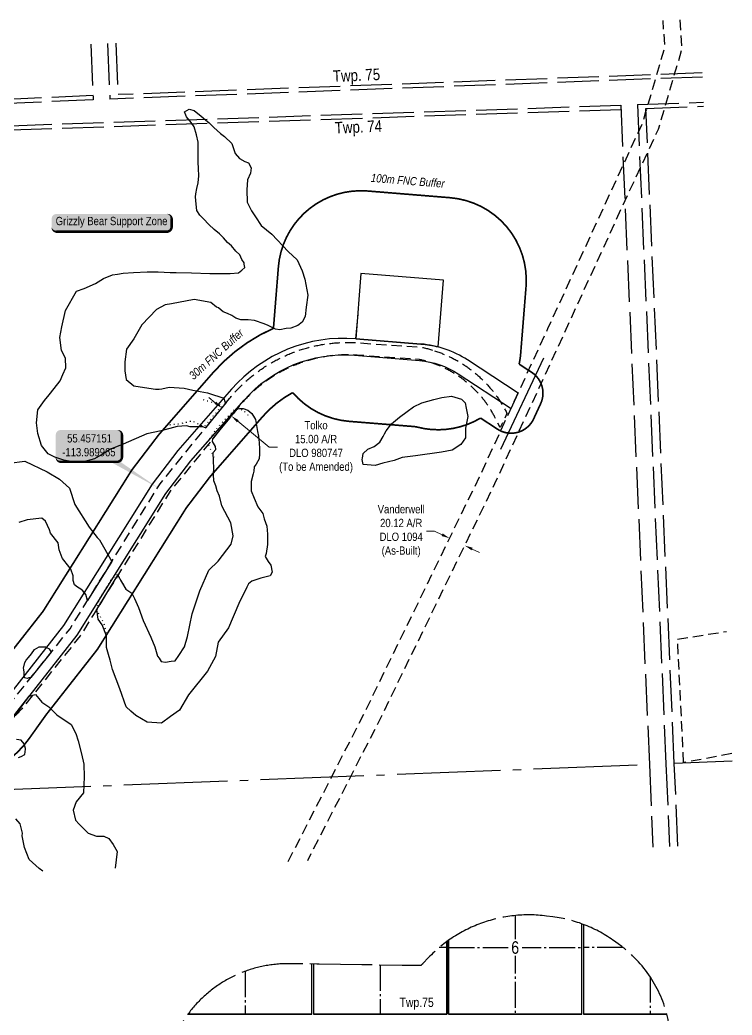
# Model space of a CAD drawing. Extents: x 687013 to 691013, y 6148394 to 6152111.
# Drawn here: x 690153 to 691013, y 6149149 to 6150350 of the extents above; entities that cross this region are included whole.
import ezdxf
from ezdxf.enums import TextEntityAlignment as Align

# ---------------------------------------------------------------- set-up
doc = ezdxf.new("R2010")
doc.units = 0
doc.header["$LTSCALE"] = 5
doc.header["$PDSIZE"] = 0.5
for name, pattern in [('foc-ACCESSROAD', [3.75, 2.5, -1.25]), ('foc-BUFFER', [16.75, 15, -1.75]), ('foc-QUARTERLINE', [33, 25, -3, 2, -3]), ('foc-TIELINE', [1.875, 1.25, -0.625]), ('foc-TOPO', [1, 0.2, -0.8]), ('foc-UNSURVEYED', [12.5, 10, -2.5])]:
    doc.linetypes.add(name, pattern=pattern)
doc.layers.get('Defpoints').update_dxf_attribs({"color": 9})
for name, color, linetype in [('AS-ROADS', 254, 'Continuous'), ('AS-WILDLIFE-BLOCK', 131, 'Continuous'), ('AUX-BUFFER', 7, 'foc-BUFFER'), ('D-TXT', 6, 'Continuous'), ('DETAIL-T', 7, 'Continuous'), ('F-AR', 190, 'foc-ACCESSROAD'), ('F-WS', 190, 'foc-ACCESSROAD'), ('L-QSEC', 8, 'foc-QUARTERLINE'), ('L-SEC', 7, 'Continuous'), ('L-SECQ', 8, 'foc-QUARTERLINE'), ('L-USEC', 7, 'foc-UNSURVEYED'), ('P-BUFFER-CIOOC', 50, 'foc-TIELINE'), ('P-PROPOSED', 10, 'Continuous'), ('P-TEMP_WORKSPACE', 46, 'Continuous'), ('Quarters', 8, 'Continuous'), ('S-7', 6, 'Continuous'), ('T-LOW-AREA', 48, 'foc-TOPO'), ('WETLAND', 143, 'Continuous')]:
    doc.layers.add(name, color=color, linetype=linetype)
doc.layers.add('F-AR-T', color=190, linetype='Continuous', lineweight=9)
doc.styles.add('100L', font='', dxfattribs={"height": 11})
doc.styles.add('120', font='', dxfattribs={"height": 13})
doc.styles.add('80', font='', dxfattribs={"height": 10})
doc.styles.add('80CG', font='', dxfattribs={"height": 10})
doc.styles.add('80L', font='', dxfattribs={"height": 10})
doc.styles.get('100L').set_extended_font_data('Arial Narrow')
doc.styles.get('120').set_extended_font_data('Arial Narrow')
doc.styles.get('80').set_extended_font_data('Arial Narrow')
doc.styles.get('80CG').set_extended_font_data('Arial Narrow')
doc.styles.get('80L').set_extended_font_data('Arial Narrow')
doc.dimstyles.new('Compass 5 000', dxfattribs={"dimscale": 5, "dimtxt": 9, "dimasz": 2, "dimexe": 0.2, "dimexo": 0.0625, "dimgap": 0.5, "dimtad": 0, "dimtih": 1, "dimtoh": 1, "dimzin": 0, "dimdsep": 46, "dimtxsty": '80CG', "dimcen": 0.1, "dimse1": 1, "dimse2": 1, "dimclrd": 256, "dimclrt": 256, "dimaunit": 1, "dimadec": 4, "dimazin": 0, "dimtfac": 0.06, "dimtofl": 0, "dimtmove": 0, "dimatfit": 1, "dimfxl": 0.2, "dimtolj": 1, "dimtzin": 0, "dimlwd": -1, "dimarcsym": 0})

# ---------------------------------------------------------------- blocks, each defined once
blk = doc.blocks.new('*D388')
at = {"layer": 'Defpoints', "color": 0, "transparency": 16777216}
for p in [(690670.5, 6149722.1), (690671.4, 6149724.2), (690688.6, 6149713.5)]:
    blk.add_point(p, dxfattribs=at)
at = {"layer": 'F-AR-T', "color": 255, "transparency": 16777216}
for p, q in [((690653.4, 6149732.8), (690643.4, 6149732.8)), ((690662.4, 6149728.5), (690653.4, 6149732.8)), ((690698.6, 6149711.2), (690707.6, 6149706.9))]:
    blk.add_line(p, q, dxfattribs=at)
for points in [[(690663.1, 6149730), (690661.7, 6149726.9), (690671.4, 6149724.2)], [(690699.3, 6149712.7), (690697.9, 6149709.7), (690689.6, 6149715.5)]]:
    blk.add_solid(points, dxfattribs=at)
at = {"layer": 'F-AR-T', "color": 255, "transparency": 16777216, "insert": (690613, 6149732.8), "char_height": 10, "attachment_point": 5, "style": '80CG'}
blk.add_mtext('\\A1;Vanderwell\\P20.12 A/R\\PDLO 1094\\P(As-Built)', dxfattribs=at)
blk = doc.blocks.new('*U456')
h = blk.add_hatch(color=255)
edge = h.paths.add_edge_path()
edge.add_line((-66.5, -11.5), (66.5, -11.5))
edge.add_arc((66.5, -5.5), 6, 270, 360)
edge.add_line((72.5, -5.5), (72.5, 4))
edge.add_arc((66.5, 4), 6, 0, 90)
edge.add_line((66.5, 10), (-66.5, 10))
edge.add_arc((-66.5, 4), 6, 90, 180)
edge.add_line((-72.5, 4), (-72.5, -5.5))
edge.add_arc((-66.5, -5.5), 6, 180, 270)
at = {"color": 131, "flags": 128}
blk.add_lwpolyline([(-66.5, -11.5, 3, 3, 0), (66.5, -11.5, 3, 3, 0.414214), (72.5, -5.5, 3, 3, 0), (72.5, 4, 3, 0, 0.414214), (66.5, 10, 0, 0, 0), (-66.5, 10, 0, 0, 0.414214), (-72.5, 4, 0, 0, 0), (-72.5, -5.5, 0, 3, 0.414214)], format="xyseb", close=True, dxfattribs=at)
at = {"color": 131, "style": '80'}
blk.add_attdef('ENTER_TEXT_001', (-36, -5), '', height=10, dxfattribs=at)
blk = doc.blocks.new('*U532')
h = blk.add_hatch(color=254)
edge = h.paths.add_edge_path()
edge.add_line((-34, -20), (34, -20))
edge.add_arc((34, -14), 6, 270, 360)
edge.add_line((40, -14), (40, 12.5))
edge.add_arc((34, 12.5), 6, 0, 90)
edge.add_line((34, 18.5), (-34, 18.5))
edge.add_arc((-34, 12.5), 6, 90, 180)
edge.add_line((-40, 12.5), (-40, -14))
edge.add_arc((-34, -14), 6, 180, 270)
at = {"color": 1, "flags": 128}
blk.add_lwpolyline([(-34, -20, 3, 3, 0), (34, -20, 3, 3, 0.414214), (40, -14, 3, 3, 0), (40, 12.5, 3, 0, 0.414214), (34, 18.5, 0, 0, 0), (-34, 18.5, 0, 0, 0.414214), (-40, 12.5, 0, 0, 0), (-40, -14, 0, 3, 0.414214)], format="xyseb", close=True, dxfattribs=at)
at = {"color": 254, "flags": 128}
blk.add_lwpolyline([(85.1, -52.3, 0, 10, 0), (0, 0, 5, 5, 0)], format="xyseb", dxfattribs=at)
at = {"color": 1, "style": '80'}
blk.add_attdef('ENTER_TEXT_001', (-36, -5), '', height=10, dxfattribs=at)
blk = doc.blocks.new('*D545')
at = {"layer": 'Defpoints', "color": 0, "transparency": 16777216}
for p in [(690406.6, 6149893.9), (690418.2, 6149884.3), (690407.9, 6149871.9)]:
    blk.add_point(p, dxfattribs=at)
at = {"layer": 'F-AR-T', "color": 255, "transparency": 16777216}
for p, q in [((690388.6, 6149887.7), (690380.9, 6149894.1)), ((690415.7, 6149865.5), (690453.8, 6149834.1)), ((690453.8, 6149834.1), (690463.8, 6149834.1))]:
    blk.add_line(p, q, dxfattribs=at)
for points in [[(690389.7, 6149889), (690387.6, 6149886.5), (690396.4, 6149881.4)], [(690416.7, 6149866.8), (690414.6, 6149864.2), (690407.9, 6149871.9)]]:
    blk.add_solid(points, dxfattribs=at)
at = {"layer": 'F-AR-T', "color": 255, "transparency": 16777216, "insert": (690510.2, 6149834.1), "char_height": 10, "attachment_point": 5, "style": '80CG'}
blk.add_mtext('\\A1;Tolko\\P15.00 A/R\\PDLO 980747\\P(To be Amended)', dxfattribs=at)

msp = doc.modelspace()

# ---------------------------------------------------------------- linework, layer by layer
at = {"layer": 'AS-ROADS', "flags": 128}
msp.add_lwpolyline([(690784.721, 6149941.705), (690733.119, 6149831.246)], dxfattribs=at)
at = {"layer": 'AUX-BUFFER', "flags": 128}
msp.add_lwpolyline([(690668.409, 6148905.842), (690673.836, 6148905.779, 0.10645714), (690741.906, 6148919.61), (690745.263, 6148921.079, 0.01796757), (690754.973, 6148925.751, 0.13385227), (690828.405, 6148965.75, 0.20704092), (690920.771, 6149040.951), (690921.702, 6149042.743, 0.37163079), (690876.572, 6149233.376), (690870.649, 6149237.665, 0.12561487), (690796.149, 6149267.144), (690788.323, 6149268.142, 0.23731164), (690645.981, 6149217.929), (690639.179, 6149210.853, 0.00605488), (690636.694, 6149208.204), (690614.169, 6149208.467), (690565.793, 6149209.347, 0.00078272), (690565.324, 6149209.355), (690514.103, 6149210.127, 0.00118746), (690513.391, 6149210.136), (690511.953, 6149210.151, 0.00066999), (690511.552, 6149210.154, 0.00066999), (690511.15, 6149210.159), (690477.726, 6149210.504, 0.41421367), (690326.2, 6149062.073), (690326.179, 6149060.076, 0.41421345), (690474.61, 6148908.549), (690507.829, 6148908.206), (690508.633, 6148908.198), (690509.914, 6148908.185), (690560.536, 6148907.422), (690609.17, 6148906.537, 0.00163423), (690610.15, 6148906.522), (690666.4, 6148905.866)], format="xyb", close=True, dxfattribs=at)
at = {"layer": 'F-AR', "color": 255, "flags": 128}
for points in [[(690476.639, 6149334.021), (690529.07, 6149436.123), (690568.007, 6149511.962), (690707.603, 6149798.336), (690790.196, 6149977.297), (690881.172, 6150175.149), (690904.345, 6150224.773), (690908.59, 6150239.171), (690911.239, 6150248.158), (690920.236, 6150278.674), (690931.551, 6150317.059), (690929.15, 6150349.112)], [(690949.281, 6150349.945), (690951.906, 6150314.894), (690941.463, 6150279.466), (690932.465, 6150248.947), (690923.231, 6150217.626), (690910.694, 6150190.777), (690883.065, 6150131.612), (690808.462, 6149968.867), (690725.869, 6149789.906), (690586.057, 6149503.034), (690552.169, 6149437.027), (690499.74, 6149334.925)]]:
    msp.add_lwpolyline(points, dxfattribs=at)
msp.add_lwpolyline([(690653.383, 6149950.533), (690654.609, 6149950.127), (690655.831, 6149949.711), (690657.049, 6149949.284), (690658.264, 6149948.847), (690659.474, 6149948.399), (690660.681, 6149947.94), (690661.884, 6149947.472), (690663.082, 6149946.993), (690664.277, 6149946.503), (690665.467, 6149946.003), (690666.653, 6149945.493), (690667.834, 6149944.972), (690669.011, 6149944.442), (690670.183, 6149943.901), (690671.35, 6149943.35), (690672.513, 6149942.788), (690673.67, 6149942.217), (690674.823, 6149941.636), (690675.97, 6149941.045), (690677.113, 6149940.443), (690678.25, 6149939.833), (690679.382, 6149939.212), (690680.508, 6149938.581), (690681.629, 6149937.94), (690682.744, 6149937.29), (690683.854, 6149936.631), (690684.957, 6149935.961), (690686.055, 6149935.282), (690687.147, 6149934.594), (690688.233, 6149933.895), (690689.313, 6149933.188), (690690.387, 6149932.472), (690691.454, 6149931.746), (690692.515, 6149931.01), (690693.569, 6149930.266), (690694.618, 6149929.513), (690695.659, 6149928.75), (690696.694, 6149927.979), (690697.723, 6149927.198), (690698.744, 6149926.408), (690699.758, 6149925.61), (690700.766, 6149924.803), (690701.766, 6149923.987), (690702.76, 6149923.163), (690703.746, 6149922.33), (690704.725, 6149921.488), (690705.696, 6149920.639), (690706.66, 6149919.78), (690707.617, 6149918.913), (690708.566, 6149918.038), (690709.508, 6149917.155), (690710.441, 6149916.264), (690711.367, 6149915.364), (690712.285, 6149914.457), (690713.196, 6149913.541), (690714.098, 6149912.619), (690714.992, 6149911.688), (690715.878, 6149910.749), (690716.756, 6149909.803), (690717.626, 6149908.848), (690718.487, 6149907.887), (690719.34, 6149906.918), (690720.185, 6149905.942), (690721.021, 6149904.959), (690721.849, 6149903.968), (690722.667, 6149902.969), (690723.478, 6149901.965), (690724.279, 6149900.953), (690725.072, 6149899.934), (690725.855, 6149898.908), (690726.63, 6149897.876), (690727.396, 6149896.836), (690728.153, 6149895.791), (690728.9, 6149894.738), (690729.639, 6149893.679), (690730.368, 6149892.615), (690731.088, 6149891.543), (690731.799, 6149890.465), (690732.5, 6149889.382), (690733.192, 6149888.292), (690733.875, 6149887.196), (690734.547, 6149886.094), (690735.211, 6149884.987), (690735.865, 6149883.874), (690736.508, 6149882.755), (690737.143, 6149881.631), (690737.767, 6149880.501), (690738.382, 6149879.366), (690738.986, 6149878.225), (690739.581, 6149877.08), (690740.755, 6149874.793), (690732.633, 6149857.734), (690726.226, 6149870.223), (690725.691, 6149871.255), (690725.146, 6149872.282), (690724.592, 6149873.305), (690724.03, 6149874.321), (690723.459, 6149875.334), (690722.879, 6149876.341), (690722.29, 6149877.344), (690721.693, 6149878.341), (690721.087, 6149879.333), (690720.472, 6149880.319), (690719.849, 6149881.301), (690719.217, 6149882.276), (690718.577, 6149883.246), (690717.928, 6149884.211), (690717.271, 6149885.171), (690716.606, 6149886.124), (690715.933, 6149887.071), (690715.251, 6149888.013), (690714.561, 6149888.948), (690713.863, 6149889.878), (690713.157, 6149890.801), (690712.443, 6149891.719), (690711.721, 6149892.629), (690710.991, 6149893.534), (690710.253, 6149894.433), (690709.508, 6149895.324), (690708.754, 6149896.21), (690707.993, 6149897.089), (690707.225, 6149897.961), (690706.449, 6149898.826), (690705.666, 6149899.685), (690704.874, 6149900.537), (690704.076, 6149901.382), (690703.27, 6149902.22), (690702.457, 6149903.051), (690701.637, 6149903.874), (690700.81, 6149904.691), (690699.976, 6149905.5), (690699.135, 6149906.303), (690698.286, 6149907.098), (690697.431, 6149907.885), (690696.569, 6149908.665), (690695.701, 6149909.437), (690694.825, 6149910.202), (690693.943, 6149910.959), (690693.055, 6149911.709), (690692.16, 6149912.451), (690691.258, 6149913.185), (690690.351, 6149913.911), (690689.437, 6149914.629), (690688.516, 6149915.339), (690687.59, 6149916.042), (690686.658, 6149916.735), (690685.719, 6149917.421), (690684.775, 6149918.099), (690683.824, 6149918.768), (690682.868, 6149919.43), (690681.907, 6149920.083), (690680.939, 6149920.728), (690679.966, 6149921.364), (690678.988, 6149921.992), (690678.004, 6149922.61), (690677.015, 6149923.221), (690676.02, 6149923.823), (690675.021, 6149924.416), (690674.016, 6149925.001), (690673.006, 6149925.576), (690671.991, 6149926.144), (690670.972, 6149926.702), (690669.948, 6149927.251), (690668.918, 6149927.791), (690667.884, 6149928.323), (690666.846, 6149928.845), (690665.803, 6149929.358), (690664.756, 6149929.862), (690663.704, 6149930.358), (690662.648, 6149930.844), (690661.588, 6149931.32), (690660.523, 6149931.788), (690659.455, 6149932.247), (690658.383, 6149932.695), (690657.307, 6149933.135), (690656.227, 6149933.565), (690655.143, 6149933.986), (690654.056, 6149934.397), (690652.965, 6149934.799), (690651.871, 6149935.192), (690650.774, 6149935.575), (690649.673, 6149935.948), (690648.569, 6149936.312), (690647.462, 6149936.666), (690646.351, 6149937.011), (690645.238, 6149937.346), (690644.122, 6149937.671), (690643.003, 6149937.986), (690641.882, 6149938.292), (690640.758, 6149938.588), (690639.631, 6149938.875), (690638.502, 6149939.151), (690637.371, 6149939.417), (690636.237, 6149939.674), (690635.101, 6149939.921), (690559.92, 6149945.181), (690558.476, 6149945.277), (690557.03, 6149945.359), (690555.585, 6149945.429), (690554.139, 6149945.486), (690552.692, 6149945.531), (690551.245, 6149945.564), (690549.797, 6149945.584), (690548.35, 6149945.592), (690546.902, 6149945.587), (690545.455, 6149945.57), (690544.008, 6149945.54), (690542.561, 6149945.498), (690541.115, 6149945.443), (690539.669, 6149945.376), (690538.224, 6149945.297), (690536.779, 6149945.205), (690535.335, 6149945.101), (690533.892, 6149944.984), (690532.451, 6149944.855), (690531.01, 6149944.713), (690529.571, 6149944.56), (690528.133, 6149944.393), (690526.697, 6149944.214), (690525.262, 6149944.023), (690523.829, 6149943.82), (690522.398, 6149943.604), (690520.968, 6149943.376), (690519.541, 6149943.136), (690518.116, 6149942.884), (690516.693, 6149942.619), (690515.272, 6149942.341), (690513.854, 6149942.053), (690512.438, 6149941.751), (690511.025, 6149941.438), (690509.615, 6149941.111), (690508.207, 6149940.773), (690506.803, 6149940.423), (690505.401, 6149940.061), (690504.003, 6149939.687), (690502.608, 6149939.301), (690501.217, 6149938.903), (690499.828, 6149938.493), (690498.444, 6149938.071), (690497.063, 6149937.637), (690495.686, 6149937.191), (690494.313, 6149936.733), (690492.943, 6149936.264), (690491.569, 6149935.78), (690490.199, 6149935.283), (690488.834, 6149934.775), (690487.472, 6149934.255), (690486.116, 6149933.724), (690484.764, 6149933.181), (690483.417, 6149932.626), (690482.075, 6149932.06), (690480.737, 6149931.482), (690479.404, 6149930.892), (690478.077, 6149930.291), (690476.755, 6149929.679), (690475.439, 6149929.055), (690474.127, 6149928.42), (690472.821, 6149927.773), (690471.521, 6149927.116), (690470.227, 6149926.447), (690468.938, 6149925.767), (690467.655, 6149925.076), (690466.379, 6149924.375), (690465.108, 6149923.662), (690463.844, 6149922.937), (690462.586, 6149922.203), (690461.334, 6149921.457), (690460.089, 6149920.7), (690458.85, 6149919.934), (690457.618, 6149919.155), (690456.393, 6149918.367), (690455.174, 6149917.568), (690453.963, 6149916.759), (690452.758, 6149915.939), (690451.561, 6149915.109), (690450.371, 6149914.269), (690449.188, 6149913.418), (690448.013, 6149912.557), (690446.845, 6149911.686), (690445.684, 6149910.805), (690444.531, 6149909.914), (690443.387, 6149909.013), (690442.249, 6149908.102), (690441.12, 6149907.182), (690439.998, 6149906.251), (690438.885, 6149905.312), (690437.78, 6149904.363), (690436.683, 6149903.403), (690435.594, 6149902.435), (690434.514, 6149901.457), (690433.442, 6149900.47), (690432.379, 6149899.474), (690431.324, 6149898.469), (690430.279, 6149897.454), (690429.242, 6149896.431), (690428.213, 6149895.398), (690427.194, 6149894.358), (690426.183, 6149893.307), (690425.183, 6149892.25), (690424.191, 6149891.182), (690423.208, 6149890.106), (690422.234, 6149889.022), (690421.27, 6149887.93), (690420.315, 6149886.829), (690419.37, 6149885.72), (690418.435, 6149884.604), (690417.509, 6149883.478), (690334.045, 6149781.082), (690225.436, 6149606.246), (690158.143, 6149522.362), (690157.324, 6149521.348), (690156.497, 6149520.34), (690155.661, 6149519.339), (690154.816, 6149518.345), (690153.963, 6149517.359), (690153.101, 6149516.38), (690152.231, 6149515.409), (690151.352, 6149514.445), (690150.465, 6149513.49), (690149.57, 6149512.541), (690148.667, 6149511.601), (690147.756, 6149510.668), (690146.836, 6149509.743), (690145.909, 6149508.826), (690144.974, 6149507.917), (690144.03, 6149507.017), (690143.079, 6149506.124), (690142.121, 6149505.241), (690141.154, 6149504.365), (690140.181, 6149503.497), (690139.2, 6149502.638), (690138.211, 6149501.788), (690137.215, 6149500.946), (690136.211, 6149500.113), (690135.201, 6149499.289), (690134.184, 6149498.473), (690133.159, 6149497.666), (690132.128, 6149496.868), (690131.089, 6149496.08), (690130.044, 6149495.299), (690128.992, 6149494.529), (690127.934, 6149493.767), (690126.869, 6149493.015), (690125.797, 6149492.272), (690124.72, 6149491.538), (690123.635, 6149490.813), (690122.544, 6149490.098), (690121.448, 6149489.392), (690120.345, 6149488.695), (690119.237, 6149488.009), (690118.122, 6149487.332), (690117.002, 6149486.665), (690115.876, 6149486.007), (690114.744, 6149485.359), (690113.606, 6149484.721), (690112.463, 6149484.093), (690111.315, 6149483.475), (690110.626, 6149483.112), (690110.162, 6149482.867), (690109.003, 6149482.269), (690107.839, 6149481.681), (690106.67, 6149481.102), (690105.496, 6149480.535), (690104.317, 6149479.977), (690103.134, 6149479.429), (690101.945, 6149478.892), (690100.753, 6149478.365), (690099.555, 6149477.849), (690098.354, 6149477.343), (690097.147, 6149476.847), (690095.937, 6149476.362), (690094.722, 6149475.887), (690093.504, 6149475.422), (690092.281, 6149474.969), (690091.055, 6149474.526), (690089.824, 6149474.093), (690088.59, 6149473.671), (690087.353, 6149473.26), (690086.112, 6149472.86), (690084.867, 6149472.471), (690083.62, 6149472.092), (690082.368, 6149471.724), (690081.114, 6149471.367), (690079.857, 6149471.021), (690078.597, 6149470.685), (690077.334, 6149470.361), (690076.068, 6149470.047), (690074.799, 6149469.745), (690073.528, 6149469.454), (690072.254, 6149469.173), (690070.979, 6149468.903), (690069.7, 6149468.645), (690068.42, 6149468.398), (690067.138, 6149468.161), (690065.853, 6149467.937), (690064.567, 6149467.722), (690063.279, 6149467.52), (690061.989, 6149467.328), (690060.697, 6149467.147), (690059.404, 6149466.978), (690058.11, 6149466.82), (690056.814, 6149466.673), (690055.517, 6149466.538), (690054.219, 6149466.413), (690052.92, 6149466.3), (690051.62, 6149466.198), (690050.319, 6149466.107), (690049.017, 6149466.028), (690047.715, 6149465.96), (690046.412, 6149465.903), (690045.109, 6149465.858), (690043.805, 6149465.823), (690042.501, 6149465.8), (690041.197, 6149465.788), (690039.893, 6149465.788), (690038.589, 6149465.799), (690037.285, 6149465.821), (690035.981, 6149465.855), (690034.678, 6149465.9), (690033.127, 6149465.953), (690031.576, 6149465.993), (690030.025, 6149466.019), (690028.473, 6149466.033), (690026.922, 6149466.032), (690025.37, 6149466.018), (690023.819, 6149465.991), (690022.267, 6149465.95), (690020.717, 6149465.896), (690019.166, 6149465.829), (690017.616, 6149465.749), (690016.068, 6149465.654), (690014.52, 6149465.546), (690012.973, 6149465.426), (690011.427, 6149465.291), (690009.882, 6149465.144), (690008.339, 6149464.983), (690006.797, 6149464.808), (690005.257, 6149464.621), (690003.718, 6149464.42), (690002.181, 6149464.206), (690000.646, 6149463.979), (689999.114, 6149463.738), (689997.583, 6149463.484), (689996.054, 6149463.217), (689994.528, 6149462.936), (689993.004, 6149462.643), (689991.483, 6149462.336), (689989.965, 6149462.017), (689988.449, 6149461.684), (689986.937, 6149461.337), (689985.427, 6149460.979), (689983.921, 6149460.606), (689982.418, 6149460.221), (689980.918, 6149459.823), (689979.421, 6149459.412), (689977.929, 6149458.988), (689976.44, 6149458.551), (689974.955, 6149458.101), (689973.474, 6149457.639), (689971.996, 6149457.164), (689970.523, 6149456.676), (689969.055, 6149456.175), (689967.591, 6149455.662), (689966.131, 6149455.136), (689964.676, 6149454.597), (689963.225, 6149454.046), (689961.779, 6149453.483), (689960.338, 6149452.906), (689958.903, 6149452.318), (689957.472, 6149451.717), (689956.047, 6149451.103), (689954.627, 6149450.478), (689953.213, 6149449.84), (689951.804, 6149449.19), (689950.4, 6149448.527), (689949.003, 6149447.854), (689947.611, 6149447.167), (689946.226, 6149446.468), (689944.846, 6149445.759), (689943.472, 6149445.036), (689942.105, 6149444.302), (689940.745, 6149443.556), (689939.39, 6149442.799), (689938.043, 6149442.029), (689936.702, 6149441.249), (689935.368, 6149440.456), (689934.04, 6149439.653), (689932.72, 6149438.837), (689931.407, 6149438.01), (689930.101, 6149437.172), (689928.803, 6149436.323), (689890.651, 6149411.135), (689767.881, 6149330.092), (689765.914, 6149328.805), (689763.936, 6149327.537), (689761.947, 6149326.285), (689759.948, 6149325.051), (689757.937, 6149323.834), (689755.917, 6149322.634), (689753.886, 6149321.453), (689751.844, 6149320.289), (689749.792, 6149319.143), (689747.731, 6149318.014), (689745.66, 6149316.904), (689743.579, 6149315.812), (689741.489, 6149314.738), (689739.39, 6149313.682), (689737.281, 6149312.645), (689735.164, 6149311.626), (689733.037, 6149310.625), (689730.903, 6149309.643), (689728.759, 6149308.68), (689726.607, 6149307.735), (689724.447, 6149306.809), (689722.28, 6149305.902), (689720.104, 6149305.013), (689717.921, 6149304.145), (689715.73, 6149303.294), (689713.532, 6149302.463), (689711.327, 6149301.651), (689709.115, 6149300.859), (689706.895, 6149300.085), (689704.67, 6149299.331), (689702.438, 6149298.596), (689700.199, 6149297.881), (689697.955, 6149297.185), (689695.704, 6149296.509), (689693.448, 6149295.853), (689691.186, 6149295.216), (689688.918, 6149294.599), (689686.646, 6149294.001), (689684.368, 6149293.424), (689682.085, 6149292.866), (689679.797, 6149292.328), (689677.505, 6149291.811), (689675.208, 6149291.312), (689672.907, 6149290.835), (689670.603, 6149290.377), (689668.294, 6149289.939), (689665.981, 6149289.521), (689663.665, 6149289.124), (689661.346, 6149288.746), (689659.023, 6149288.389), (689656.697, 6149288.052), (689654.369, 6149287.735), (689652.038, 6149287.439), (689649.704, 6149287.163), (689647.368, 6149286.907), (689645.03, 6149286.672), (689642.69, 6149286.457), (689640.348, 6149286.263), (689638.004, 6149286.088), (689635.659, 6149285.935), (689633.313, 6149285.801), (689630.966, 6149285.688), (689628.618, 6149285.596), (689626.269, 6149285.524), (689595.817, 6149284.722), (689595.172, 6149299.722), (689625.873, 6149300.53), (689628.092, 6149300.598), (689630.309, 6149300.686), (689632.526, 6149300.792), (689634.742, 6149300.919), (689636.956, 6149301.064), (689639.169, 6149301.228), (689641.381, 6149301.412), (689643.591, 6149301.615), (689645.799, 6149301.837), (689648.005, 6149302.078), (689650.209, 6149302.339), (689652.411, 6149302.619), (689654.609, 6149302.918), (689656.806, 6149303.236), (689659, 6149303.574), (689661.19, 6149303.93), (689663.377, 6149304.305), (689665.561, 6149304.699), (689667.741, 6149305.113), (689669.919, 6149305.545), (689672.091, 6149305.996), (689674.26, 6149306.467), (689676.425, 6149306.956), (689678.585, 6149307.464), (689680.741, 6149307.99), (689682.892, 6149308.536), (689685.039, 6149309.1), (689687.18, 6149309.683), (689689.316, 6149310.284), (689691.448, 6149310.904), (689693.573, 6149311.543), (689695.692, 6149312.2), (689697.806, 6149312.875), (689699.915, 6149313.57), (689702.017, 6149314.282), (689704.112, 6149315.012), (689706.201, 6149315.761), (689708.284, 6149316.527), (689710.36, 6149317.312), (689712.429, 6149318.115), (689714.491, 6149318.935), (689716.545, 6149319.775), (689718.593, 6149320.632), (689720.632, 6149321.505), (689722.665, 6149322.398), (689724.689, 6149323.308), (689726.705, 6149324.235), (689728.713, 6149325.18), (689730.713, 6149326.142), (689732.704, 6149327.123), (689734.686, 6149328.119), (689736.66, 6149329.133), (689738.626, 6149330.165), (689740.582, 6149331.214), (689742.528, 6149332.279), (689744.466, 6149333.361), (689746.393, 6149334.461), (689748.312, 6149335.577), (689750.221, 6149336.709), (689752.119, 6149337.858), (689754.008, 6149339.024), (689755.886, 6149340.206), (689757.754, 6149341.405), (689759.611, 6149342.619), (689861.685, 6149410.001), (689920.532, 6149448.851), (689921.939, 6149449.771), (689923.354, 6149450.679), (689924.777, 6149451.575), (689926.207, 6149452.458), (689927.646, 6149453.329), (689929.091, 6149454.188), (689930.544, 6149455.034), (689932.005, 6149455.867), (689933.472, 6149456.689), (689934.946, 6149457.497), (689936.428, 6149458.292), (689937.916, 6149459.075), (689939.411, 6149459.844), (689940.912, 6149460.601), (689942.421, 6149461.345), (689943.935, 6149462.076), (689945.455, 6149462.793), (689946.982, 6149463.497), (689948.515, 6149464.188), (689950.054, 6149464.867), (689951.598, 6149465.531), (689953.148, 6149466.182), (689954.704, 6149466.82), (689956.265, 6149467.445), (689957.832, 6149468.055), (689959.404, 6149468.653), (689960.98, 6149469.236), (689962.562, 6149469.806), (689964.149, 6149470.363), (689965.741, 6149470.906), (689967.337, 6149471.434), (689968.937, 6149471.949), (689970.542, 6149472.45), (689972.151, 6149472.938), (689973.765, 6149473.411), (689975.383, 6149473.87), (689977.004, 6149474.316), (689978.629, 6149474.747), (689980.258, 6149475.164), (689981.89, 6149475.567), (689983.526, 6149475.957), (689985.165, 6149476.332), (689986.807, 6149476.692), (689988.453, 6149477.039), (689990.101, 6149477.371), (689991.752, 6149477.689), (689993.405, 6149477.993), (689995.062, 6149478.283), (689996.721, 6149478.558), (689998.382, 6149478.818), (690000.045, 6149479.065), (690001.71, 6149479.297), (690003.377, 6149479.515), (690005.047, 6149479.718), (690006.717, 6149479.907), (690008.39, 6149480.081), (690010.063, 6149480.241), (690011.739, 6149480.387), (690013.415, 6149480.518), (690015.093, 6149480.634), (690016.771, 6149480.736), (690018.45, 6149480.824), (690020.13, 6149480.897), (690021.81, 6149480.955), (690023.491, 6149480.999), (690025.172, 6149481.028), (690026.853, 6149481.044), (690028.535, 6149481.044), (690030.216, 6149481.03), (690031.898, 6149481.001), (690033.578, 6149480.958), (690035.259, 6149480.9), (690036.433, 6149480.86), (690037.606, 6149480.83), (690038.78, 6149480.81), (690039.954, 6149480.8), (690041.128, 6149480.8), (690042.303, 6149480.811), (690043.477, 6149480.831), (690044.651, 6149480.863), (690045.824, 6149480.903), (690046.997, 6149480.955), (690048.17, 6149481.016), (690049.342, 6149481.087), (690050.513, 6149481.169), (690051.684, 6149481.261), (690052.853, 6149481.363), (690054.022, 6149481.475), (690055.19, 6149481.597), (690056.357, 6149481.729), (690057.522, 6149481.872), (690058.686, 6149482.024), (690059.849, 6149482.187), (690061.011, 6149482.359), (690062.171, 6149482.542), (690063.329, 6149482.735), (690064.486, 6149482.937), (690065.64, 6149483.15), (690066.793, 6149483.373), (690067.944, 6149483.606), (690069.093, 6149483.848), (690070.24, 6149484.101), (690071.384, 6149484.364), (690072.527, 6149484.636), (690073.666, 6149484.918), (690074.803, 6149485.21), (690075.938, 6149485.513), (690077.07, 6149485.824), (690078.199, 6149486.146), (690079.326, 6149486.477), (690080.449, 6149486.818), (690081.57, 6149487.169), (690082.687, 6149487.529), (690083.802, 6149487.9), (690084.913, 6149488.28), (690086.02, 6149488.669), (690087.125, 6149489.068), (690088.226, 6149489.476), (690089.323, 6149489.895), (690090.416, 6149490.323), (690091.506, 6149490.759), (690092.592, 6149491.205), (690093.675, 6149491.661), (690094.753, 6149492.126), (690095.826, 6149492.601), (690096.897, 6149493.085), (690097.962, 6149493.578), (690099.024, 6149494.08), (690100.081, 6149494.591), (690101.133, 6149495.112), (690102.181, 6149495.641), (690103.224, 6149496.18), (690104.263, 6149496.728), (690105.297, 6149497.285), (690106.326, 6149497.85), (690107.35, 6149498.425), (690108.369, 6149499.008), (690109.383, 6149499.6), (690109.899, 6149499.907), (690110.392, 6149500.201), (690111.395, 6149500.811), (690112.393, 6149501.429), (690113.386, 6149502.056), (690114.374, 6149502.691), (690115.356, 6149503.336), (690116.332, 6149503.988), (690117.302, 6149504.649), (690118.267, 6149505.318), (690119.226, 6149505.996), (690120.179, 6149506.682), (690121.126, 6149507.376), (690122.067, 6149508.078), (690123.002, 6149508.788), (690123.93, 6149509.507), (690124.853, 6149510.234), (690125.769, 6149510.968), (690126.679, 6149511.71), (690127.582, 6149512.461), (690128.479, 6149513.218), (690129.369, 6149513.984), (690130.252, 6149514.758), (690131.129, 6149515.539), (690131.999, 6149516.328), (690132.862, 6149517.124), (690133.718, 6149517.927), (690134.568, 6149518.738), (690135.409, 6149519.557), (690136.244, 6149520.382), (690137.072, 6149521.215), (690137.893, 6149522.055), (690138.706, 6149522.902), (690139.512, 6149523.756), (690140.31, 6149524.616), (690141.101, 6149525.484), (690141.885, 6149526.359), (690142.661, 6149527.24), (690143.429, 6149528.128), (690144.19, 6149529.023), (690144.942, 6149529.924), (690145.687, 6149530.832), (690146.424, 6149531.746), (690213.161, 6149614.935), (690321.801, 6149789.821), (690405.793, 6149892.864), (690406.802, 6149894.092), (690407.821, 6149895.31), (690408.85, 6149896.519), (690409.89, 6149897.721), (690410.941, 6149898.912), (690412.001, 6149900.095), (690413.072, 6149901.268), (690414.152, 6149902.433), (690415.243, 6149903.587), (690416.344, 6149904.733), (690417.455, 6149905.868), (690418.575, 6149906.994), (690419.705, 6149908.111), (690420.845, 6149909.217), (690421.994, 6149910.314), (690423.153, 6149911.401), (690424.321, 6149912.477), (690425.498, 6149913.544), (690426.684, 6149914.6), (690427.88, 6149915.647), (690429.084, 6149916.682), (690430.297, 6149917.707), (690431.519, 6149918.722), (690432.751, 6149919.727), (690433.99, 6149920.72), (690435.238, 6149921.703), (690436.494, 6149922.675), (690437.759, 6149923.636), (690439.032, 6149924.586), (690440.313, 6149925.525), (690441.603, 6149926.453), (690442.9, 6149927.37), (690444.205, 6149928.276), (690445.518, 6149929.17), (690446.838, 6149930.053), (690448.166, 6149930.924), (690449.502, 6149931.784), (690450.845, 6149932.632), (690452.195, 6149933.47), (690453.553, 6149934.295), (690454.917, 6149935.108), (690456.289, 6149935.91), (690457.667, 6149936.699), (690459.052, 6149937.477), (690460.444, 6149938.243), (690461.842, 6149938.996), (690463.247, 6149939.738), (690464.658, 6149940.468), (690466.075, 6149941.185), (690467.499, 6149941.89), (690468.929, 6149942.582), (690470.364, 6149943.262), (690471.805, 6149943.93), (690473.252, 6149944.586), (690474.705, 6149945.229), (690476.163, 6149945.859), (690477.626, 6149946.477), (690479.095, 6149947.082), (690480.569, 6149947.674), (690482.048, 6149948.254), (690483.533, 6149948.82), (690485.021, 6149949.374), (690486.514, 6149949.915), (690488.013, 6149950.444), (690489.504, 6149950.955), (690491, 6149951.453), (690492.5, 6149951.939), (690494.004, 6149952.412), (690495.512, 6149952.871), (690497.024, 6149953.318), (690498.54, 6149953.752), (690500.06, 6149954.173), (690501.583, 6149954.58), (690503.11, 6149954.974), (690504.639, 6149955.355), (690506.172, 6149955.724), (690507.708, 6149956.079), (690509.248, 6149956.42), (690510.79, 6149956.749), (690512.335, 6149957.064), (690513.882, 6149957.365), (690515.432, 6149957.654), (690516.984, 6149957.929), (690518.539, 6149958.191), (690520.096, 6149958.439), (690521.655, 6149958.674), (690523.216, 6149958.895), (690524.779, 6149959.104), (690526.344, 6149959.298), (690527.91, 6149959.479), (690529.477, 6149959.647), (690531.047, 6149959.801), (690532.617, 6149959.942), (690534.189, 6149960.069), (690535.761, 6149960.183), (690537.335, 6149960.282), (690538.909, 6149960.369), (690540.484, 6149960.442), (690542.06, 6149960.502), (690543.635, 6149960.548), (690545.212, 6149960.58), (690546.788, 6149960.598), (690548.365, 6149960.604), (690549.942, 6149960.595), (690551.518, 6149960.573), (690553.094, 6149960.538), (690554.67, 6149960.488), (690556.245, 6149960.426), (690557.82, 6149960.35), (690559.395, 6149960.26), (690560.968, 6149960.157), (690637.169, 6149954.825), (690638.432, 6149954.56), (690639.693, 6149954.284), (690640.952, 6149953.997), (690642.208, 6149953.7), (690643.462, 6149953.391), (690644.712, 6149953.071), (690645.96, 6149952.741), (690647.205, 6149952.4), (690648.447, 6149952.048), (690649.686, 6149951.685), (690650.922, 6149951.312), (690652.154, 6149950.927), (690653.383, 6149950.533)], close=True, dxfattribs=at)
at = {"layer": 'F-WS', "color": 255}
msp.add_lwpolyline([(691012.161, 6149464.205), (690954.071, 6149453.281), (690946.646, 6149602.243), (691005.748, 6149611.736)], dxfattribs=at)
at = {"layer": 'L-QSEC', "ltscale": 0.25}
for p, q in [((690750.626, 6149268.685), (690750.626, 6149229.984)), ((690668.154, 6149229.984), (690658.853, 6149229.984)), ((690670.166, 6149229.984), (690750.626, 6149229.984)), ((690750.626, 6149229.984), (690831.086, 6149229.984)), ((690750.626, 6149229.984), (690750.626, 6149149.524)), ((690881.076, 6149229.984), (690833.097, 6149229.984)), ((690587.694, 6149208.949), (690587.694, 6149149.524)), ((690424.762, 6149201.424), (690424.762, 6149149.524)), ((690913.557, 6149194.859), (690913.557, 6149149.524))]:
    msp.add_line(p, q, dxfattribs=at)
at = {"layer": 'L-SEC'}
for p, q in [((690831.086, 6149229.984), (690831.086, 6149258.666)), ((690833.097, 6149257.918), (690833.097, 6149229.984)), ((690668.154, 6149237.275), (690668.154, 6149229.984)), ((690668.154, 6149229.984), (690668.154, 6149237.275)), ((690668.154, 6149229.984), (690668.154, 6149149.524)), ((690668.154, 6149149.524), (690668.154, 6149229.984)), ((690670.166, 6149238.719), (690670.166, 6149229.984)), ((690670.166, 6149229.984), (690670.166, 6149238.719)), ((690670.166, 6149229.984), (690670.166, 6149149.524)), ((690670.166, 6149149.524), (690670.166, 6149229.984)), ((690831.086, 6149149.524), (690831.086, 6149229.984)), ((690833.097, 6149229.984), (690833.097, 6149149.524)), ((690505.222, 6149149.524), (690505.222, 6149210.22)), ((690507.234, 6149210.199), (690507.234, 6149149.524)), ((690424.762, 6149149.524), (690355.45, 6149149.524)), ((690355.45, 6149149.524), (690424.762, 6149149.524)), ((690505.222, 6149149.524), (690424.762, 6149149.524)), ((690424.762, 6149149.524), (690505.222, 6149149.524)), ((690587.694, 6149149.524), (690507.234, 6149149.524)), ((690507.234, 6149149.524), (690587.694, 6149149.524)), ((690668.154, 6149149.524), (690587.694, 6149149.524)), ((690587.694, 6149149.524), (690668.154, 6149149.524)), ((690750.626, 6149149.524), (690670.166, 6149149.524)), ((690670.166, 6149149.524), (690750.626, 6149149.524)), ((690831.086, 6149149.524), (690750.626, 6149149.524)), ((690750.626, 6149149.524), (690831.086, 6149149.524)), ((690913.557, 6149149.524), (690833.097, 6149149.524)), ((690833.097, 6149149.524), (690913.557, 6149149.524)), ((690933.796, 6149149.524), (690913.557, 6149149.524)), ((690913.557, 6149149.524), (690933.796, 6149149.524))]:
    msp.add_line(p, q, dxfattribs=at)
at = {"layer": 'L-SECQ', "color": 255}
for p, q in [((690113.363, 6149419.865), (690912.645, 6149451.16)), ((691012.558, 6149455.072), (690942.794, 6149452.341))]:
    msp.add_line(p, q, dxfattribs=at)
at = {"layer": 'L-USEC', "color": 255}
for p, q in [((690258.402, 6150321.372), (690261.307, 6150254.324)), ((690268.45, 6150321.788), (690271.14, 6150259.723)), ((690238.304, 6150320.541), (690241.205, 6150253.576)), ((690976.471, 6150285.977), (690271.17, 6150259.724)), ((690976.658, 6150280.951), (690261.307, 6150254.324)), ((690240.981, 6150258.6), (689555.243, 6150228.013)), ((690241.205, 6150253.576), (689555.529, 6150222.991)), ((690898.154, 6150247.671), (690977.976, 6150250.642)), ((690078.72, 6150220.167), (690878.052, 6150246.922)), ((690078.889, 6150215.141), (690878.22, 6150241.896)), ((690878.052, 6150246.922), (690912.645, 6149451.16)), ((690898.154, 6150247.671), (690932.741, 6149452.034)), ((690908.391, 6150243.019), (690978.163, 6150245.616)), ((690942.794, 6149452.341), (690908.422, 6150243.02)), ((690912.644, 6149451.16), (690916.986, 6149351.263)), ((690912.644, 6149451.16), (690912.644, 6149451.16)), ((690932.74, 6149452.034), (690937.086, 6149352.05)), ((690947.136, 6149352.443), (690942.794, 6149452.341))]:
    msp.add_line(p, q, dxfattribs=at)
at = {"layer": 'P-PROPOSED'}
msp.add_lwpolyline([(690139.281, 6149499.635), (690160.405, 6149529.246), (690221.581, 6149607.209), (690328.893, 6149778.012), (690359.016, 6149817.484), (690423.289, 6149890.932, -0.23731164), (690556.485, 6149945.047), (690635.213, 6149938.729, -0.12561487), (690682.005, 6149922.701), (690745.732, 6149880.955), (690754.205, 6149899.312), (690692.964, 6149939.429, 0.12561487), (690636.813, 6149958.663), (690558.085, 6149964.981, 0.23731164), (690408.239, 6149904.101), (690343.525, 6149830.149), (690312.443, 6149789.421), (690205.203, 6149618.733), (690144.391, 6149541.232)], format="xyb", dxfattribs=at)
at = {"layer": 'P-TEMP_WORKSPACE', "flags": 128}
msp.add_lwpolyline([(690664.067, 6150035.622), (690564.404, 6150043.721), (690558.085, 6149964.981), (690636.76, 6149958.667), (690636.813, 6149958.663, -0.04402905), (690657.607, 6149955.134)], format="xyb", close=True, dxfattribs=at)
at = {"layer": 'Quarters'}
msp.add_line((690560.484, 6149994.883), (690558.032, 6149964.986), dxfattribs=at)
at = {"layer": 'T-LOW-AREA', "flags": 128}
for points in [[(690373.932, 6149891.682), (690389.91, 6149886.89), (690396.519, 6149884.166), (690375.04, 6149858.631), (690360.871, 6149865.653), (690344.211, 6149861.889), (690333.333, 6149860.883)], [(690387.007, 6149821.484), (690383.338, 6149830.637), (690379.175, 6149840.341), (690389.134, 6149855.191), (690399.249, 6149866.769), (690412.927, 6149880.571), (690421.552, 6149879.269), (690429.236, 6149871.574)], [(690278.051, 6149668.177), (690270.199, 6149680.67), (690262.974, 6149674.405), (690248.646, 6149651.146), (690244.723, 6149637.919), (690250.446, 6149628.276), (690253.868, 6149621.035), (690257.176, 6149607.868)]]:
    msp.add_lwpolyline(points, dxfattribs=at)
at = {"layer": 'WETLAND', "linetype": 'Continuous'}
for points in [[(690493.329, 6150047.039), (690496.541, 6150036.868), (690500.11, 6150017.774), (690498.325, 6150002.964), (690497.076, 6149991.722), (690493.422, 6149985.112), (690488.054, 6149980.887), (690479.883, 6149977.882), (690474.236, 6149977.232), (690466.584, 6149975.862), (690461.217, 6149976.547), (690452.537, 6149980.887), (690447.398, 6149983.057), (690435.978, 6149987.168), (690428.098, 6149987.739), (690419.533, 6149987.967), (690413.251, 6149990.023), (690408.683, 6149993.107), (690403.316, 6149995.619), (690398.177, 6149997.332), (690392.923, 6150001.9), (690392.798, 6150002.539), (690389.954, 6150003.271), (690383.102, 6150008.752), (690362.888, 6150012.407), (690335.751, 6150007.263), (690327.942, 6150005.783), (690317.401, 6150000.331), (690299.658, 6149981.892), (690290.074, 6149964.901), (690281.361, 6149952.268), (690279.182, 6149937.02), (690279.182, 6149926.129), (690280.925, 6149915.673), (690290.074, 6149908.267), (690303.227, 6149906.134), (690316.294, 6149904.029), (690320.682, 6149904.228), (690323.831, 6149904.371), (690332.967, 6149906.541), (690350.897, 6149905.171), (690361.632, 6149903.115), (690379.333, 6149899.689), (690386.3, 6149897.519), (690392.923, 6149895.235), (690398.976, 6149893.294), (690400.18, 6149889.454), (690401.788, 6149887.95), (690385.345, 6149867.778), (690377.117, 6149857.683), (690376.75, 6149857.666), (690373.41, 6149858.693), (690367.114, 6149858.693), (690358.418, 6149858.876), (690353.966, 6149859.854), (690342.546, 6149859.14), (690323.096, 6149853.787), (690305.965, 6149850.396), (690277.122, 6149837.941), (690273.249, 6149836.206), (690262.084, 6149831.864), (690253.09, 6149825.971), (690242.545, 6149820.078), (690229.519, 6149816.356), (690216.183, 6149816.356), (690205.638, 6149818.527), (690194.783, 6149821.939), (690186.719, 6149826.281), (690178.693, 6149836.121), (690174.15, 6149850.507), (690172.635, 6149863.38), (690174.15, 6149879.28), (690182.479, 6149890.638), (690187.779, 6149897.453), (690193.837, 6149905.025), (690201.409, 6149914.111), (690204.437, 6149921.683), (690208.223, 6149930.012), (690207.557, 6149941.461), (690202.711, 6149950.668), (690200.772, 6149966.66), (690203.195, 6149979.26), (690207.557, 6149999.128), (690221.126, 6150022.389), (690230.333, 6150025.781), (690243.902, 6150031.596), (690253.594, 6150037.896), (690264.255, 6150042.258), (690270.427, 6150043.172), (690277.339, 6150044.196), (690289.939, 6150045.165), (690306.415, 6150045.65), (690319.499, 6150045.65), (690334.037, 6150045.165), (690334.751, 6150045.076), (690341.475, 6150045.076), (690359.676, 6150044.719), (690381.981, 6150043.648), (690397.862, 6150043.648), (690406.606, 6150043.648), (690416.768, 6150044.419), (690420.476, 6150047.823), (690424.094, 6150051.143), (690423.575, 6150055.163), (690423.38, 6150056.675), (690420.525, 6150060.6), (690418.027, 6150066.31), (690413.209, 6150070.771), (690408.109, 6150077.375), (690403.335, 6150081.026), (690398.489, 6150086.841), (690393.643, 6150091.687), (690387.343, 6150097.017), (690380.559, 6150102.833), (690374.259, 6150109.617), (690369.706, 6150114.17), (690366.279, 6150119.843), (690365.565, 6150127.694), (690364.673, 6150136.259), (690365.029, 6150140.007), (690366.279, 6150146.252), (690367.706, 6150153.211), (690368.777, 6150161.777), (690368.42, 6150170.52), (690368.063, 6150178.193), (690368.063, 6150185.509), (690368.063, 6150194.967), (690367.706, 6150202.283), (690365.922, 6150211.205), (690362.888, 6150220.662), (690359.498, 6150226.194), (690353.788, 6150232.796), (690351.256, 6150238.941), (690356.832, 6150242.287), (690362.966, 6150240.614), (690371.331, 6150233.923), (690376.628, 6150229.462), (690381.089, 6150225.558), (690386.944, 6150219.982), (690394.751, 6150212.733), (690399.491, 6150209.387), (690408.692, 6150200.744), (690412.48, 6150188.831), (690417.873, 6150182.792), (690424.173, 6150178.915), (690428.488, 6150177.323), (690431.833, 6150171.189), (690430.874, 6150164.989), (690427.59, 6150156.92), (690426.596, 6150144.993), (690427.081, 6150129.97), (690432.411, 6150119.309), (690437.257, 6150112.04), (690444.042, 6150101.863), (690456.85, 6150091.132), (690476.494, 6150070.451), (690487.262, 6150060.243), (690491.39, 6150051.259), (690493.329, 6150047.039)], [(690590.963, 6149814.642), (690581.59, 6149812.03), (690567.146, 6149813.413), (690566.071, 6149819.098), (690566.331, 6149820.885), (690567.146, 6149826.473), (690572.678, 6149831.697), (690580.361, 6149834.924), (690587.275, 6149840.302), (690591.116, 6149846.909), (690593.024, 6149850.343), (690594.958, 6149853.824), (690601.258, 6149862.275), (690610.938, 6149870.418), (690620.311, 6149877.025), (690627.84, 6149882.864), (690638.134, 6149887.474), (690652.492, 6149891.695), (690661.933, 6149894.29), (690673.714, 6149895.861), (690685.719, 6149892.11), (690690.223, 6149887.627), (690691.476, 6149881.307), (690693.537, 6149871.003), (690690.591, 6149856.99), (690690.838, 6149845.219), (690685.153, 6149837.536), (690674.704, 6149830.468), (690661.797, 6149828.01), (690630.199, 6149823.836), (690614.322, 6149821.527), (690604.331, 6149818.022), (690590.963, 6149814.642)], [(690389.003, 6149581.372), (690379.306, 6149563.695), (690356.165, 6149535.15), (690345.291, 6149516.624), (690334.632, 6149508.913), (690323.57, 6149500.911), (690306.317, 6149502.274), (690292.706, 6149510.168), (690286.711, 6149515.532), (690280.786, 6149520.833), (690273.258, 6149542.476), (690264.415, 6149565.612), (690261.642, 6149577.166), (690259.588, 6149583.942), (690257.02, 6149592.417), (690257.02, 6149606.281), (690251.937, 6149619.683), (690247.315, 6149626.616), (690245.451, 6149638.173), (690245.327, 6149638.266), (690270.968, 6149679.541), (690275.316, 6149671.395), (690280.59, 6149662.663), (690287.963, 6149657.744), (690290.876, 6149651.313), (690295.787, 6149640.472), (690301.614, 6149624.821), (690310.648, 6149604.746), (690315.466, 6149592.902), (690318.878, 6149581.861), (690320.685, 6149579.251), (690323.295, 6149575.437), (690328.514, 6149574.433), (690335.139, 6149575.838), (690340.158, 6149576.24), (690344.574, 6149582.463), (690351.362, 6149593.291), (690355.126, 6149605.524), (690360.459, 6149633.127), (690369.869, 6149660.73), (690380.847, 6149685.51), (690391.826, 6149696.488), (690407.823, 6149716.877), (690410.332, 6149727.228), (690407.509, 6149742.598), (690396.531, 6149763.237), (690393.453, 6149774.796), (690391.012, 6149781.606), (690389.084, 6149787.644), (690386.772, 6149793.683), (690386.258, 6149801.006), (690386.813, 6149809.117), (690386.352, 6149817.191), (690386.162, 6149827.792), (690389.191, 6149831.199), (690388.708, 6149834.871), (690385.368, 6149841.139), (690385.784, 6149844.261), (690385.632, 6149844.37), (690390.463, 6149850.297), (690398.02, 6149859.568), (690414.857, 6149880.224), (690417.735, 6149880.92), (690422.103, 6149880.92), (690427.757, 6149878.608), (690432.639, 6149874.625), (690435.979, 6149869.743), (690437.136, 6149867.687), (690438.549, 6149858.051), (690439.32, 6149853.04), (690440.733, 6149847.516), (690441.504, 6149839.421), (690441.761, 6149832.098), (690441.761, 6149826.188), (690441.504, 6149819.893), (690438.035, 6149813.726), (690435.611, 6149810.207), (690434.95, 6149805.245), (690434.486, 6149801.771), (690431.713, 6149792.528), (690431.713, 6149781.436), (690435.411, 6149772.655), (690439.892, 6149762.198), (690446.09, 6149754.204), (690447.659, 6149747.617), (690450.795, 6149738.834), (690451.423, 6149729.11), (690451.423, 6149716.563), (690450.168, 6149705.585), (690448.868, 6149702.334), (690452.364, 6149696.175), (690455.814, 6149691.783), (690457.069, 6149683.314), (690454.873, 6149678.923), (690443.581, 6149676.1), (690432.792, 6149672.556), (690428.778, 6149669.066), (690426.63, 6149664.974), (690416.924, 6149645.564), (690404.372, 6149616.189), (690391.826, 6149598.623), (690389.003, 6149581.372)], [(690163.318, 6149555.566), (690161.515, 6149555.051), (690158.153, 6149555.717), (690157.909, 6149558.399), (690157.909, 6149562.005), (690157.372, 6149565.672), (690157.136, 6149567.286), (690158.553, 6149574.241), (690160.356, 6149576.816), (690163.186, 6149580.325), (690166.795, 6149584.801), (690170.273, 6149589.824), (690176.068, 6149593.044), (690183.667, 6149593.044), (690187.788, 6149590.726), (690189.35, 6149588.47), (690190.545, 6149586.744), (690173.985, 6149566.101), (690165.789, 6149555.886), (690163.318, 6149555.566)]]:
    msp.add_lwpolyline(points, close=True, dxfattribs=at)
for points in [[(690139.614, 6149814.962), (690158.543, 6149817.065), (690185.36, 6149804.445), (690200.609, 6149795.506), (690212.703, 6149784.464), (690219.013, 6149765.008), (690219.013, 6149765.008), (690236.365, 6149737.665), (690245.948, 6149725.114), (690248.836, 6149722.29), (690263.611, 6149696.148), (690234.35, 6149649.044), (690232.064, 6149656.193), (690232.055, 6149656.263), (690228.795, 6149660.526), (690226.038, 6149662.87), (690222.179, 6149665.075), (690218.733, 6149668.108), (690216.803, 6149673.07), (690217.079, 6149678.859), (690214.322, 6149686.716), (690211.703, 6149690.007), (690203.949, 6149699.915), (690203.48, 6149700.37), (690200.173, 6149710.29), (690198.919, 6149718.759), (690189.751, 6149730.168), (690188.442, 6149734.375), (690183.503, 6149744.897), (690178.917, 6149748.623), (690161.355, 6149746.313), (690151.188, 6149743.078)], [(690124.473, 6149483.669), (690163.999, 6149533.613), (690171.456, 6149535.437), (690175.596, 6149530.75), (690179.301, 6149526.1), (690187.661, 6149520.598), (690197.037, 6149511.109), (690214.576, 6149499.302), (690220.196, 6149488.655), (690222.858, 6149479.485), (690226.999, 6149464.105), (690229.661, 6149451.387), (690230.253, 6149436.006), (690229.812, 6149426.466), (690229.365, 6149416.781), (690220.579, 6149405.909), (690216.798, 6149395.993), (690219.621, 6149383.759), (690224.012, 6149379.054), (690234.991, 6149368.076), (690245.028, 6149364.626), (690248.714, 6149364.626), (690254.124, 6149364.626), (690260.084, 6149361.803), (690265.417, 6149354.275), (690269.96, 6149345.975), (690267.588, 6149325.836)], [(690150.766, 6149459.596), (690154.265, 6149460.609), (690158.474, 6149463.171), (690159.581, 6149469.676), (690159.34, 6149470.551), (690157.858, 6149475.922), (690154.197, 6149480.229), (690148.515, 6149481.399)], [(690180.442, 6149322.423), (690176.085, 6149325.44), (690163.97, 6149336.209), (690158.249, 6149351.016), (690155.463, 6149364.836), (690155.581, 6149368.006), (690152.776, 6149379.296), (690147.889, 6149385.611)]]:
    msp.add_lwpolyline(points, dxfattribs=at)

# ---------------------------------------------------------------- block references
at = {"layer": 'AS-WILDLIFE-BLOCK', "color": 3}
ref = msp.add_blockref('*U456', (690263.393, 6150105.761), dxfattribs=dict(at, xscale=0.99991162, yscale=0.99991162, zscale=0.99991162))
ref.add_attrib('ENTER_TEXT_001', 'Grizzly Bear Support Zone', (690195.834, 6150102.143), dxfattribs={"layer": '0', "color": 131, "height": 9.99912, "style": '80'})
at = {"layer": 'DETAIL-T', "color": 2}
ref = msp.add_blockref('*U532', (690235.898, 6149836.403), dxfattribs=dict(at, xscale=0.99991162, yscale=0.99991162, zscale=0.99991162))
ref.add_attrib('ENTER_TEXT_001', '55.457151', (690209.655, 6149839.821), dxfattribs={"layer": '0', "color": 1, "height": 9.9991, "style": '80'})
ref.add_attrib('ENTER_TEXT_002', '-113.989965', (690203.789, 6149823.115), dxfattribs={"layer": '0', "color": 1, "height": 9.99912, "style": '80'})

# ---------------------------------------------------------------- texts
at = {"style": '100L'}
msp.add_text('Twp.75', height=10.999, rotation=359.999962, dxfattribs=at).set_placement((690631.671, 6149158.381), align=Align.CENTER)
at = {"layer": 'D-TXT', "color": 255, "char_height": 13.9987, "attachment_point": 1, "rotation": 2.408023, "style": '80L'}
for s, insert in [('Twp. 75', (690530.235, 6150288.994)), ('Twp. 74', (690532.52, 6150226.626))]:
    msp.add_mtext_dynamic_manual_height_columns(s, width=101.38643, gutter_width=47.496, heights=[0], dxfattribs=dict(at, insert=insert))
at = {"layer": 'P-BUFFER-CIOOC', "ltscale": 2, "char_height": 9.99529, "attachment_point": 5, "style": '80CG'}
for s, insert, rotation in [('\\A1;{\\fArial Narrow|b0|i1|c0|p34;100m FNC Buffer}', (690620.994, 6150155.802), 355.353992), ('\\A1;{\\fArial Narrow|b0|i1|c0|p34;30m FNC Buffer}', (690389.659, 6149946.376), 42.192443)]:
    msp.add_mtext(s, dxfattribs=dict(at, insert=insert, rotation=rotation))

# ---------------------------------------------------------------- dimensions: what is measured, and where the dimension line sits
at = {"layer": 'F-AR-T', "color": 255}
dim = msp.add_linear_dim(base=(690407.948, 6149871.857), p1=(690406.611, 6149893.859), p2=(690418.203, 6149884.322), angle=320.555231, text='Tolko\\P15.00 A/R\\PDLO 980747\\P(To be Amended)', dimstyle='Compass 5 000', override={"dimclrd": 255, "dimclrt": 255}, dxfattribs=at)
dim.commit()
dim.dimension.update_dxf_attribs({"geometry": '*D545', "text_midpoint": (690510.219, 6149834.104), "dimtype": 161})
dim = msp.add_aligned_dim(p1=(690688.62, 6149713.476), p2=(690670.453, 6149722.125), distance=-2.247, text='Vanderwell\\P20.12 A/R\\PDLO 1094\\P(As-Built)', dimstyle='Compass 5 000', override={"dimtxt": 10, "dimclrd": 255, "dimclrt": 255}, dxfattribs=at)
dim.commit()
dim.dimension.update_dxf_attribs({"geometry": '*D388', "text_midpoint": (690612.972, 6149732.751)})

# ---------------------------------------------------------------- next in the draw order: texts
at = {"layer": 'S-7', "insert": (690750.626, 6149229.984), "char_height": 14.999, "width": 11.65313, "attachment_point": 5, "style": '120', "bg_fill": 3, "box_fill_scale": 1.15, "bg_fill_color": 256, "bg_fill_transparency": 3932172}
msp.add_mtext('6', dxfattribs=at)

# ---------------------------------------------------------------- next in the draw order: linework, layer by layer
at = {"layer": 'P-BUFFER-CIOOC', "ltscale": 2, "const_width": 2, "flags": 128}
msp.add_lwpolyline([(690458.843, 6149977.652, 0.10942934), (690385.665, 6149923.856), (690320.951, 6149849.904, 0.01675437), (690319.678, 6149848.348), (690288.597, 6149807.62, 0.02273197), (690287.043, 6149805.38), (690180.636, 6149636.018), (690120.791, 6149559.75, 0.01141974), (690119.97, 6149558.653), (690098.581, 6149528.67, -0.25052488), (690064.791, 6149511.92), (690001.481, 6149513.867, 0.16043184), (689911.495, 6149487.267), (689807.46, 6149415.24), (689719.896, 6149360.41), (689689.263, 6149345.257, -0.10645714), (689648.441, 6149334.954), (689593.976, 6149333.041), (689575.544, 6149332.393), (689573.086, 6149402.344, 0.41421356), (689469.646, 6149498.763), (689390.702, 6149495.989, 0.41421356), (689294.283, 6149392.549), (689296.74, 6149322.598), (689011.355, 6149312.572), (688696.747, 6149303.578), (688695.306, 6149352.632, 0.41421356), (688592.422, 6149449.643), (688492.474, 6149446.707, 0.41421356), (688395.462, 6149343.822), (688396.908, 6149294.614), (688009.651, 6149282.329, 0.00118746), (688009.509, 6149282.324), (687995.125, 6149281.8, 0.03365251), (687991.113, 6149281.382, 0.03365251), (687987.082, 6149281.506), (687652.662, 6149269.307, 0.41421367), (687623.778, 6149238.237), (687624.507, 6149218.252, 0.41421345), (687655.578, 6149189.368), (687987.949, 6149201.492), (687995.992, 6149201.785), (688012.306, 6149202.38), (688412.764, 6149215.083, 0.26732058), (688500.667, 6149167.852), (688600.615, 6149170.788, 0.26773709), (688685.666, 6149223.236), (689013.804, 6149232.617, 0.00163423), (689014, 6149232.623), (689312.937, 6149243.125, 0.26794919), (689401.234, 6149196.201), (689480.178, 6149198.974, 0.26794919), (689564.964, 6149251.979), (689576.837, 6149252.396), (689596.94, 6149253.103), (689651.25, 6149255.011, 0.10645714), (689724.729, 6149273.556), (689757.607, 6149289.819, 0.0250291), (689760.227, 6149291.283), (689850.891, 6149348.054, 0.01153073), (689852.046, 6149348.815), (689957.029, 6149421.499, -0.16043184), (689999.023, 6149433.912), (690062.332, 6149431.965, 0.25052488), (690163.702, 6149482.214), (690184.428, 6149511.268), (690245.18, 6149588.692, 0.02609807), (690246.981, 6149591.251), (690353.567, 6149760.898), (690382.252, 6149798.486), (690445.863, 6149871.177, -0.08974489), (690482.063, 6149900.028, 0.1984612), (690550.085, 6149865.311), (690628.761, 6149858.996), (690628.813, 6149858.992, -0.04402905), (690632.279, 6149858.404, 0.20114934), (690708.837, 6149869.264), (690729.295, 6149855.862, 0.45811833), (690772.969, 6149868.385), (690781.441, 6149886.742, 0.37163079), (690770.642, 6149924.405), (690755.42, 6149934.377, 0.03226785), (690757.278, 6149947.135), (690763.738, 6150027.623, 0.4139207), (690672.166, 6150135.285), (690572.503, 6150143.384, 0.41450649), (690464.734, 6150051.721), (690458.789, 6149977.657)], format="xyb", dxfattribs=at)

doc.saveas('drawing.dxf')
